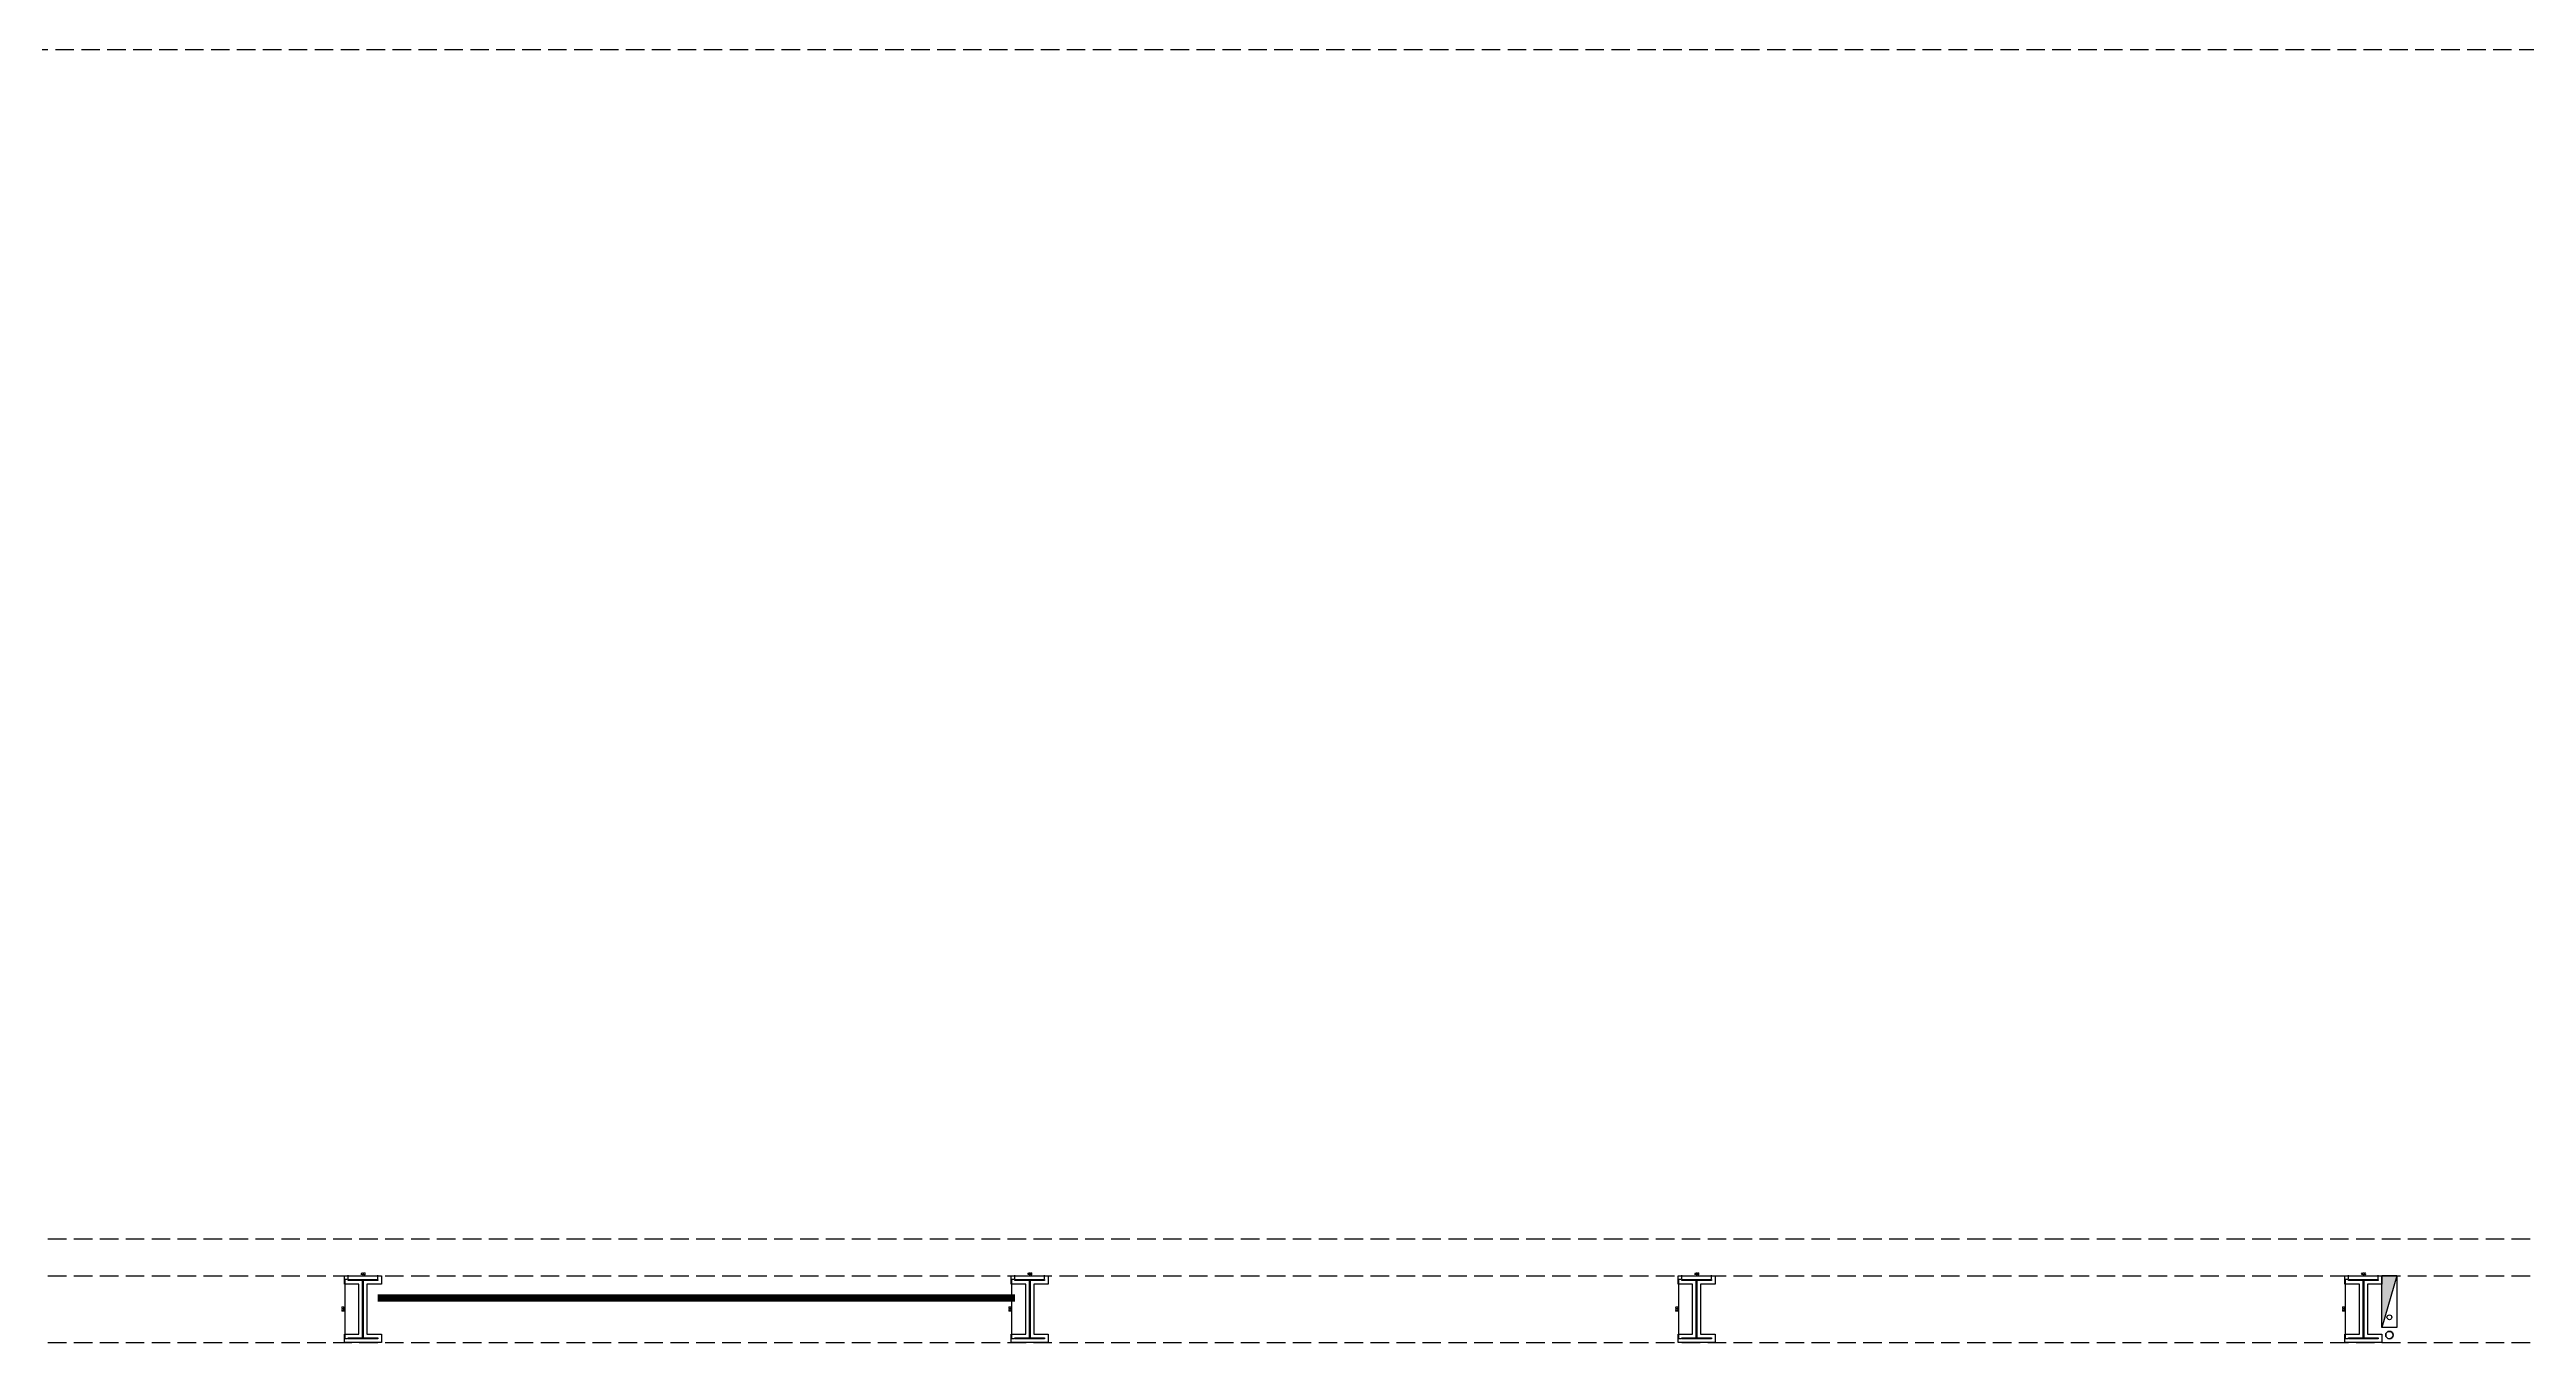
# Model space of a CAD drawing. Extents: x -474411 to 577939, y 0 to 1014176.
# Drawn here: x -286083 to -252654, y 566420 to 583870 of the extents above; entities that cross this region are included whole.
import ezdxf

# ---------------------------------------------------------------- set-up
doc = ezdxf.new("R2010")
doc.units = 0
doc.header["$LTSCALE"] = 1000
doc.header["$MEASUREMENT"] = 0
doc.linetypes.add('CENTER', pattern=[2, 1.25, -0.25, 0.25, -0.25])
doc.linetypes.add('DASH', pattern=[0.35, 0.25, -0.1])
doc.layers.get('Defpoints').update_dxf_attribs({"color": 210})
for name, color, linetype in [('A-AXIS-DP', 126, 'Continuous'), ('A-HATCH-2', 251, 'Continuous'), ('A-WINDOW', 140, 'Continuous'), ('AS-COLN', 6, 'Continuous'), ('SB_ZF消火栓', 10, 'Continuous')]:
    doc.layers.add(name, color=color, linetype=linetype)
doc.layers.add('LG-ZF消防', color=1, linetype='Continuous', lineweight=60)
doc.layers.add('柱间支撑', color=6, linetype='CENTER', lineweight=0)
doc.styles.add('_TCH_DIM_T3', font='SIMPLEX', dxfattribs={"width": 0.705882, "bigfont": 'GBCBIG'})
doc.dimstyles.new('_TCH_ARCH&&10', dxfattribs={"dimtxt": 29.75, "dimasz": 10, "dimexe": 10, "dimexo": 10, "dimgap": 12.625, "dimtad": 1, "dimdec": 0, "dimzin": 0, "dimdsep": 46, "dimtxsty": '_TCH_DIM_T3', "dimblk": 'ARCHTICK', "dimcen": 0.09, "dimclrt": 7, "dimazin": 2, "dimtfac": 1, "dimtdec": 0, "dimtix": 1, "dimtmove": 2, "dimatfit": 3, "dimfxl": 0, "dimtolj": 1, "dimtzin": 0, "dimarcsym": 0})

# ---------------------------------------------------------------- blocks, each defined once
blk = doc.blocks.new('4324324')
at = {"layer": 'A-HATCH-2', "linetype": 'DASH'}
for p, q in [((-307354, 583870), (-128854, 583870)), ((-313054, 567820), (-128854, 567820)), ((-313054, 567320), (-128854, 567320)), ((-313054, 566420), (-128854, 566420))]:
    blk.add_line(p, q, dxfattribs=at)
blk = doc.blocks.new('_ArchTick')
at = {"color": 0, "linetype": 'ByBlock', "const_width": 0.4}
blk.add_lwpolyline([(-0.5, -0.5), (0.5, 0.5)], dxfattribs=at)
blk = doc.blocks.new('*D1275')
at = {"layer": 'A-AXIS-DP', "color": 0, "lineweight": -2}
for p, q in [((-255054, 567280), (-255054, 567329)), ((-255054, 567319), (-254654, 567319)), ((-254654, 567280), (-254654, 567329))]:
    blk.add_line(p, q, dxfattribs=at)
at = {"layer": 'Defpoints', "color": 0}
for p in [(-254654, 567319), (-255054, 567270), (-254654, 567270)]:
    blk.add_point(p, dxfattribs=at)
at = {"layer": 'A-AXIS-DP', "color": 0, "lineweight": -2, "xscale": 10, "yscale": 10, "zscale": 10, "rotation": 180}
blk.add_blockref('_ArchTick', (-255054, 567319), dxfattribs=at)
at = {"layer": 'A-AXIS-DP', "color": 0, "lineweight": -2, "xscale": 10, "yscale": 10, "zscale": 10}
blk.add_blockref('_ArchTick', (-254654, 567319), dxfattribs=at)
at = {"layer": 'A-AXIS-DP', "color": 7, "insert": (-254854, 567346), "char_height": 29.8, "attachment_point": 5, "style": '_TCH_DIM_T3'}
blk.add_mtext('\\A1;400', dxfattribs=at)
blk = doc.blocks.new('*D1276')
at = {"layer": 'A-AXIS-DP', "color": 0, "lineweight": -2}
for p, q in [((-255064, 567270), (-255105, 567270)), ((-255095, 566470), (-255095, 567270)), ((-255064, 566470), (-255105, 566470))]:
    blk.add_line(p, q, dxfattribs=at)
at = {"layer": 'Defpoints', "color": 0}
for p in [(-255095, 567270), (-255054, 567270), (-255054, 566470)]:
    blk.add_point(p, dxfattribs=at)
at = {"layer": 'A-AXIS-DP', "color": 0, "lineweight": -2, "xscale": 10, "yscale": 10, "zscale": 10}
for p, rotation in [((-255095, 567270), 90), ((-255095, 566470), 270)]:
    blk.add_blockref('_ArchTick', p, dxfattribs=dict(at, rotation=rotation))
at = {"layer": 'A-AXIS-DP', "color": 7, "insert": (-255123, 566870), "char_height": 29.8, "attachment_point": 5, "rotation": 90, "style": '_TCH_DIM_T3'}
blk.add_mtext('\\A1;800', dxfattribs=at)
blk = doc.blocks.new('*D1277')
at = {"layer": 'A-AXIS-DP', "color": 0, "lineweight": -2}
for p, q in [((-264054, 567280), (-264054, 567329)), ((-264054, 567319), (-263654, 567319)), ((-263654, 567280), (-263654, 567329))]:
    blk.add_line(p, q, dxfattribs=at)
at = {"layer": 'Defpoints', "color": 0}
for p in [(-263654, 567319), (-264054, 567270), (-263654, 567270)]:
    blk.add_point(p, dxfattribs=at)
at = {"layer": 'A-AXIS-DP', "color": 0, "lineweight": -2, "xscale": 10, "yscale": 10, "zscale": 10, "rotation": 180}
blk.add_blockref('_ArchTick', (-264054, 567319), dxfattribs=at)
at = {"layer": 'A-AXIS-DP', "color": 0, "lineweight": -2, "xscale": 10, "yscale": 10, "zscale": 10}
blk.add_blockref('_ArchTick', (-263654, 567319), dxfattribs=at)
at = {"layer": 'A-AXIS-DP', "color": 7, "insert": (-263854, 567346), "char_height": 29.8, "attachment_point": 5, "style": '_TCH_DIM_T3'}
blk.add_mtext('\\A1;400', dxfattribs=at)
blk = doc.blocks.new('*D1278')
at = {"layer": 'A-AXIS-DP', "color": 0, "lineweight": -2}
for p, q in [((-264064, 567270), (-264105, 567270)), ((-264095, 566470), (-264095, 567270)), ((-264064, 566470), (-264105, 566470))]:
    blk.add_line(p, q, dxfattribs=at)
at = {"layer": 'Defpoints', "color": 0}
for p in [(-264095, 567270), (-264054, 567270), (-264054, 566470)]:
    blk.add_point(p, dxfattribs=at)
at = {"layer": 'A-AXIS-DP', "color": 0, "lineweight": -2, "xscale": 10, "yscale": 10, "zscale": 10}
for p, rotation in [((-264095, 567270), 90), ((-264095, 566470), 270)]:
    blk.add_blockref('_ArchTick', p, dxfattribs=dict(at, rotation=rotation))
at = {"layer": 'A-AXIS-DP', "color": 7, "insert": (-264123, 566870), "char_height": 29.8, "attachment_point": 5, "rotation": 90, "style": '_TCH_DIM_T3'}
blk.add_mtext('\\A1;800', dxfattribs=at)
blk = doc.blocks.new('*D1279')
at = {"layer": 'A-AXIS-DP', "color": 0, "lineweight": -2}
for p, q in [((-273054, 567280), (-273054, 567329)), ((-273054, 567319), (-272654, 567319)), ((-272654, 567280), (-272654, 567329))]:
    blk.add_line(p, q, dxfattribs=at)
at = {"layer": 'Defpoints', "color": 0}
for p in [(-272654, 567319), (-273054, 567270), (-272654, 567270)]:
    blk.add_point(p, dxfattribs=at)
at = {"layer": 'A-AXIS-DP', "color": 0, "lineweight": -2, "xscale": 10, "yscale": 10, "zscale": 10, "rotation": 180}
blk.add_blockref('_ArchTick', (-273054, 567319), dxfattribs=at)
at = {"layer": 'A-AXIS-DP', "color": 0, "lineweight": -2, "xscale": 10, "yscale": 10, "zscale": 10}
blk.add_blockref('_ArchTick', (-272654, 567319), dxfattribs=at)
at = {"layer": 'A-AXIS-DP', "color": 7, "insert": (-272854, 567346), "char_height": 29.8, "attachment_point": 5, "style": '_TCH_DIM_T3'}
blk.add_mtext('\\A1;400', dxfattribs=at)
blk = doc.blocks.new('*D1280')
at = {"layer": 'A-AXIS-DP', "color": 0, "lineweight": -2}
for p, q in [((-273064, 567270), (-273105, 567270)), ((-273095, 566470), (-273095, 567270)), ((-273064, 566470), (-273105, 566470))]:
    blk.add_line(p, q, dxfattribs=at)
at = {"layer": 'Defpoints', "color": 0}
for p in [(-273095, 567270), (-273054, 567270), (-273054, 566470)]:
    blk.add_point(p, dxfattribs=at)
at = {"layer": 'A-AXIS-DP', "color": 0, "lineweight": -2, "xscale": 10, "yscale": 10, "zscale": 10}
for p, rotation in [((-273095, 567270), 90), ((-273095, 566470), 270)]:
    blk.add_blockref('_ArchTick', p, dxfattribs=dict(at, rotation=rotation))
at = {"layer": 'A-AXIS-DP', "color": 7, "insert": (-273123, 566870), "char_height": 29.8, "attachment_point": 5, "rotation": 90, "style": '_TCH_DIM_T3'}
blk.add_mtext('\\A1;800', dxfattribs=at)
blk = doc.blocks.new('*D1281')
at = {"layer": 'A-AXIS-DP', "color": 0, "lineweight": -2}
for p, q in [((-282054, 567280), (-282054, 567329)), ((-282054, 567319), (-281654, 567319)), ((-281654, 567280), (-281654, 567329))]:
    blk.add_line(p, q, dxfattribs=at)
at = {"layer": 'Defpoints', "color": 0}
for p in [(-281654, 567319), (-282054, 567270), (-281654, 567270)]:
    blk.add_point(p, dxfattribs=at)
at = {"layer": 'A-AXIS-DP', "color": 0, "lineweight": -2, "xscale": 10, "yscale": 10, "zscale": 10, "rotation": 180}
blk.add_blockref('_ArchTick', (-282054, 567319), dxfattribs=at)
at = {"layer": 'A-AXIS-DP', "color": 0, "lineweight": -2, "xscale": 10, "yscale": 10, "zscale": 10}
blk.add_blockref('_ArchTick', (-281654, 567319), dxfattribs=at)
at = {"layer": 'A-AXIS-DP', "color": 7, "insert": (-281854, 567346), "char_height": 29.8, "attachment_point": 5, "style": '_TCH_DIM_T3'}
blk.add_mtext('\\A1;400', dxfattribs=at)
blk = doc.blocks.new('*D1282')
at = {"layer": 'A-AXIS-DP', "color": 0, "lineweight": -2}
for p, q in [((-282064, 567270), (-282105, 567270)), ((-282095, 566470), (-282095, 567270)), ((-282064, 566470), (-282105, 566470))]:
    blk.add_line(p, q, dxfattribs=at)
at = {"layer": 'Defpoints', "color": 0}
for p in [(-282095, 567270), (-282054, 567270), (-282054, 566470)]:
    blk.add_point(p, dxfattribs=at)
at = {"layer": 'A-AXIS-DP', "color": 0, "lineweight": -2, "xscale": 10, "yscale": 10, "zscale": 10}
for p, rotation in [((-282095, 567270), 90), ((-282095, 566470), 270)]:
    blk.add_blockref('_ArchTick', p, dxfattribs=dict(at, rotation=rotation))
at = {"layer": 'A-AXIS-DP', "color": 7, "insert": (-282123, 566870), "char_height": 29.8, "attachment_point": 5, "rotation": 90, "style": '_TCH_DIM_T3'}
blk.add_mtext('\\A1;800', dxfattribs=at)
blk = doc.blocks.new('234243242332')
at = {"layer": 'SB_ZF消火栓'}
blk.add_hatch(color=8, dxfattribs=at).paths.add_polyline_path([(-254604, 566620), (-254604, 567320), (-254404, 567320)])
at = {"layer": 'LG-ZF消防', "color": 8}
blk.add_circle((-254504, 566520), 50, dxfattribs=at)
at = {"layer": 'SB_ZF消火栓', "color": 8}
for p, q in [((-254604, 566620), (-254604, 567320)), ((-254404, 567320), (-254604, 567320)), ((-254404, 567320), (-254604, 566620)), ((-254404, 567320), (-254404, 566620)), ((-254404, 566620), (-254604, 566620))]:
    blk.add_line(p, q, dxfattribs=at)
blk.add_circle((-254504, 566760), 32.5, dxfattribs=at)
blk = doc.blocks.new('42343')
at = {"layer": 'A-HATCH-2', "color": 8}
for points in [[(-282104.2, 567320), (-281604.2, 567320), (-281604.2, 567208), (-281800.2, 567208), (-281800.2, 566532), (-281604.2, 566532), (-281604.2, 566420), (-282104.2, 566420), (-282104.2, 566532), (-281908.2, 566532), (-281908.2, 567208), (-282104.2, 567208)], [(-273104.2, 567320), (-272604.2, 567320), (-272604.2, 567208), (-272800.2, 567208), (-272800.2, 566532), (-272604.2, 566532), (-272604.2, 566420), (-273104.2, 566420), (-273104.2, 566532), (-272908.2, 566532), (-272908.2, 567208), (-273104.2, 567208)], [(-264104.2, 567320), (-263604.2, 567320), (-263604.2, 567208), (-263800.2, 567208), (-263800.2, 566532), (-263604.2, 566532), (-263604.2, 566420), (-264104.2, 566420), (-264104.2, 566532), (-263908.2, 566532), (-263908.2, 567208), (-264104.2, 567208)], [(-255104.2, 567320), (-254604.2, 567320), (-254604.2, 567208), (-254800.2, 567208), (-254800.2, 566532), (-254604.2, 566532), (-254604.2, 566420), (-255104.2, 566420), (-255104.2, 566532), (-254908.2, 566532), (-254908.2, 567208), (-255104.2, 567208)]]:
    blk.add_lwpolyline(points, close=True, dxfattribs=at)
at = {"layer": 'AS-COLN', "color": 8}
for points in [[(-282054.2, 567270), (-281654.2, 567270), (-281654.2, 567258), (-281850.2, 567258), (-281850.2, 566482), (-281654.2, 566482), (-281654.2, 566470), (-282054.2, 566470), (-282054.2, 566482), (-281858.2, 566482), (-281858.2, 567258), (-282054.2, 567258)], [(-273054.2, 567270), (-272654.2, 567270), (-272654.2, 567258), (-272850.2, 567258), (-272850.2, 566482), (-272654.2, 566482), (-272654.2, 566470), (-273054.2, 566470), (-273054.2, 566482), (-272858.2, 566482), (-272858.2, 567258), (-273054.2, 567258)], [(-264054.2, 567270), (-263654.2, 567270), (-263654.2, 567258), (-263850.2, 567258), (-263850.2, 566482), (-263654.2, 566482), (-263654.2, 566470), (-264054.2, 566470), (-264054.2, 566482), (-263858.2, 566482), (-263858.2, 567258), (-264054.2, 567258)], [(-255054.2, 567270), (-254654.2, 567270), (-254654.2, 567258), (-254850.2, 567258), (-254850.2, 566482), (-254654.2, 566482), (-254654.2, 566470), (-255054.2, 566470), (-255054.2, 566482), (-254858.2, 566482), (-254858.2, 567258), (-255054.2, 567258)]]:
    blk.add_lwpolyline(points, close=True, dxfattribs=at)
at = {"layer": 'A-AXIS-DP', "color": 8}
for p1, p2, distance, picture, middle in [((-282054.2, 567270), (-281654.2, 567270), 48.8, '*D1281', (-281854.2, 567346.2)), ((-273054.2, 567270), (-272654.2, 567270), 48.8, '*D1279', (-272854.2, 567346.2)), ((-264054.2, 567270), (-263654.2, 567270), 48.8, '*D1277', (-263854.2, 567346.2)), ((-255054.2, 567270), (-254654.2, 567270), 48.8, '*D1275', (-254854.2, 567346.2)), ((-282054.2, 566470), (-282054.2, 567270), 41.3, '*D1282', (-282122.9, 566870)), ((-273054.2, 566470), (-273054.2, 567270), 41.3, '*D1280', (-273122.9, 566870)), ((-264054.2, 566470), (-264054.2, 567270), 41.3, '*D1278', (-264122.9, 566870)), ((-255054.2, 566470), (-255054.2, 567270), 41.3, '*D1276', (-255122.9, 566870))]:
    dim = blk.add_aligned_dim(p1=p1, p2=p2, distance=distance, dimstyle='_TCH_ARCH&&10', dxfattribs=at)
    dim.commit()
    dim.dimension.update_dxf_attribs({"geometry": picture, "text_midpoint": middle})

msp = doc.modelspace()

# ---------------------------------------------------------------- linework, layer by layer
at = {"layer": '柱间支撑', "color": 8, "const_width": 100}
msp.add_lwpolyline([(-273054.2, 567020), (-281654.2, 567020)], dxfattribs=at)

# ---------------------------------------------------------------- block references
at = {"layer": 'A-WINDOW', "color": 8}
for name in ['42343', '4324324']:
    msp.add_blockref(name, (0, 0), dxfattribs=at)
at = {"layer": 'SB_ZF消火栓', "color": 8, "linetype": 'Continuous'}
msp.add_blockref('234243242332', (0, 0), dxfattribs=at)

doc.saveas('drawing.dxf')
